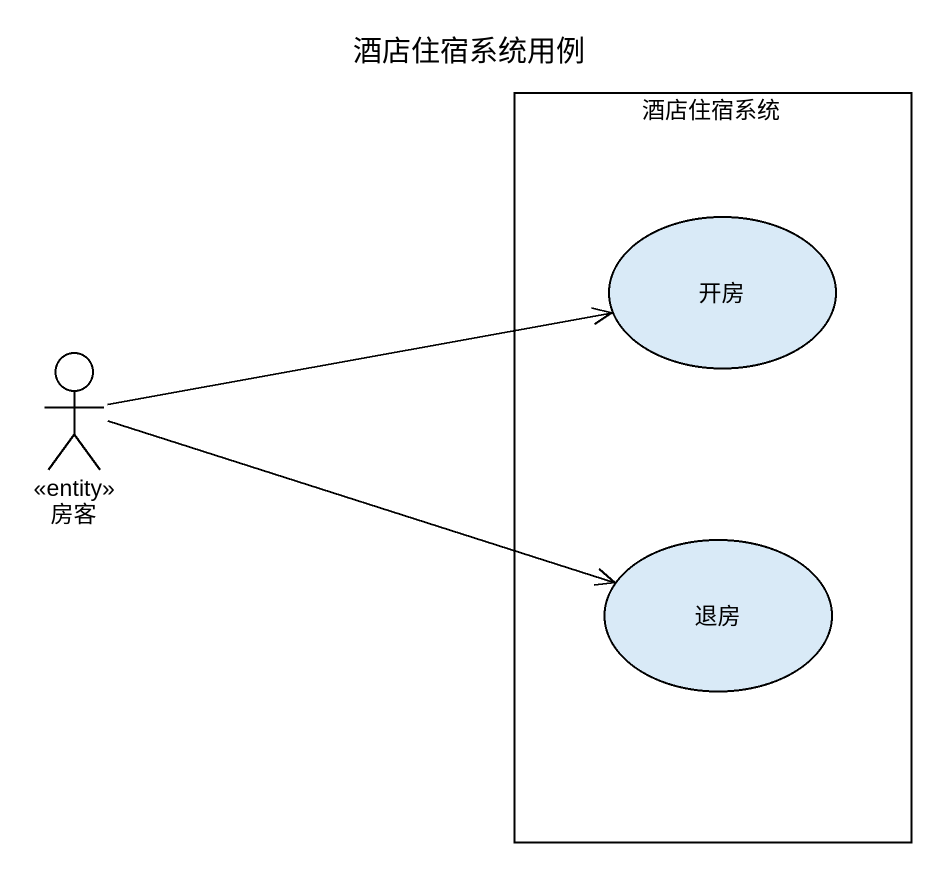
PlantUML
@startuml
title 酒店住宿系统用例
rectangle 酒店住宿系统 {
  usecase 开房
  usecase 退房
}
actor 房客 <<entity>>
房客 -right-> 开房
房客 -right-> 退房
@enduml
